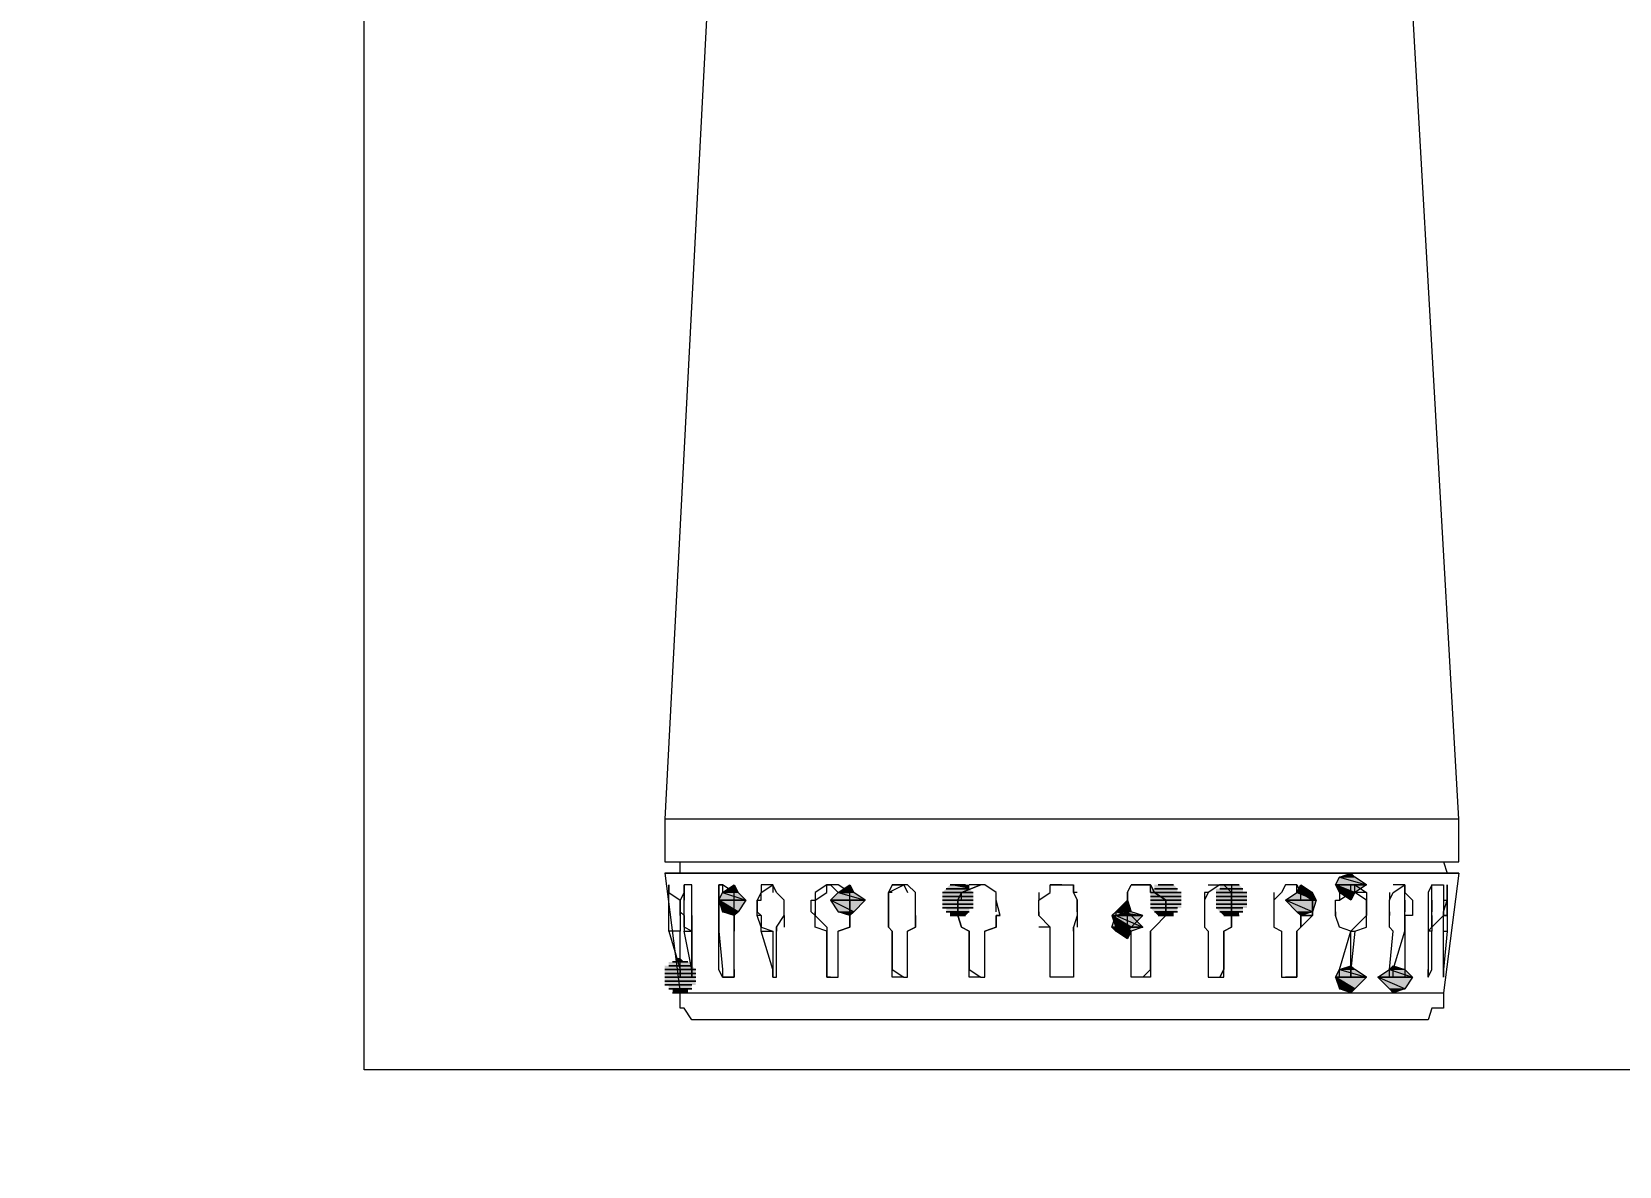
# Model space of a CAD drawing. Header units: millimetres. Extents: x -10178924 to 11692288, y -947381 to 58396.
# Drawn here: x -78584 to -78014, y -8531 to -8124 of the extents above; entities that cross this region are included whole.
import ezdxf
from ezdxf import colors
from ezdxf.entities.mleader import LeaderData, LeaderLine
from ezdxf.math import Vec2, Vec3

# ---------------------------------------------------------------- set-up
doc = ezdxf.new("R2010")
doc.units = ezdxf.units.MM
doc.layers.add('_0', color=7, linetype='Continuous', lineweight=25)
doc.layers.add('PDF _0', color=7, linetype='Continuous', lineweight=9)
doc.layers.add('_надписи канализация', color=7, linetype='Continuous')
doc.styles.add('ISOCPEUR', font='isocpeui.ttf', dxfattribs={"width": 0.9})
doc.styles.add('ТЕКСТ', font='arial.ttf', dxfattribs={"height": 200})

# ---------------------------------------------------------------- blocks, each defined once
blk = doc.blocks.new('_None')

msp = doc.modelspace()

# ---------------------------------------------------------------- linework, layer by layer
at = {"layer": 'PDF _0', "lineweight": 0}
for points in [[(-78464.57, -7713.95), (-77615.37, -7713.95), (-77615.37, -8496.76), (-78464.57, -8496.76)], [(-78356.69, -8422.08), (-78071.78, -8422.08), (-78071.78, -8406.86), (-78075.93, -8406.86), (-78077.31, -8406.86), (-78082.84, -8406.86), (-78091.14, -8406.86), (-78102.21, -8406.86), (-78114.65, -8406.86), (-78128.48, -8406.86), (-78143.7, -8406.86), (-78161.68, -8406.86), (-78176.89, -8406.86), (-78196.25, -8406.86), (-78215.62, -8406.86), (-78233.6, -8406.86), (-78251.58, -8406.86), (-78269.56, -8406.86), (-78284.77, -8406.86), (-78298.6, -8406.86), (-78313.81, -8406.86), (-78327.64, -8406.86), (-78337.33, -8406.86), (-78347.01, -8406.86), (-78351.16, -8406.86), (-78355.31, -8406.86), (-78356.69, -8406.86)], [(-78075.93, -8426.23), (-78355.31, -8426.23), (-78351.16, -8426.23), (-78349.77, -8426.23), (-78342.86, -8426.23), (-78337.33, -8426.23), (-78330.41, -8426.23), (-78317.96, -8426.23), (-78309.67, -8426.23), (-78298.6, -8426.23), (-78284.77, -8426.23), (-78270.94, -8426.23), (-78257.11, -8426.23), (-78243.28, -8426.23), (-78229.45, -8426.23), (-78215.62, -8426.23), (-78200.4, -8426.23), (-78185.19, -8426.23), (-78171.36, -8426.23), (-78157.53, -8426.23), (-78143.7, -8426.23), (-78129.87, -8426.23), (-78120.19, -8426.23), (-78110.51, -8426.23), (-78100.82, -8426.23), (-78091.14, -8426.23), (-78082.84, -8426.23), (-78081.46, -8426.23), (-78077.31, -8426.23), (-78071.78, -8426.23)], [(-78337.33, -8433.14), (-78337.33, -8430.37), (-78337.33, -8433.14), (-78337.33, -8435.91)], [(-78331.79, -8430.37), (-78330.41, -8433.14), (-78335.94, -8433.14)], [(-78322.11, -8430.37), (-78322.11, -8433.14), (-78317.96, -8430.37)], [(-78298.6, -8430.37), (-78302.75, -8433.14), (-78302.75, -8435.91), (-78298.6, -8433.14)], [(-78290.3, -8430.37), (-78288.92, -8433.14), (-78294.45, -8433.14)], [(-78153.38, -8430.37), (-78153.38, -8433.14), (-78156.15, -8430.37), (-78157.53, -8430.37)], [(-78128.48, -8430.37), (-78124.34, -8433.14), (-78129.87, -8433.14)], [(-78114.65, -8427.61), (-78104.97, -8430.37), (-78116.04, -8430.37)], [(-78116.04, -8430.37), (-78114.65, -8433.14), (-78109.12, -8433.14)], [(-78116.04, -8430.37), (-78104.97, -8430.37), (-78109.12, -8433.14)], [(-78110.51, -8426.23), (-78109.12, -8427.61), (-78114.65, -8427.61)], [(-78109.12, -8427.61), (-78114.65, -8427.61), (-78104.97, -8430.37)], [(-78104.97, -8433.14), (-78104.97, -8435.91), (-78109.12, -8433.14), (-78109.12, -8430.37)], [(-78349.77, -8435.91), (-78349.77, -8433.14), (-78351.16, -8435.91), (-78351.16, -8440.06), (-78349.77, -8441.44), (-78349.77, -8445.59), (-78349.77, -8441.44), (-78349.77, -8440.06)], [(-78351.16, -8440.06), (-78351.16, -8441.44), (-78351.16, -8440.06), (-78351.16, -8435.91)], [(-78335.94, -8433.14), (-78327.64, -8435.91), (-78337.33, -8435.91)], [(-78337.33, -8435.91), (-78335.94, -8440.06), (-78330.41, -8440.06)], [(-78337.33, -8435.91), (-78327.64, -8435.91), (-78330.41, -8440.06)], [(-78337.33, -8435.91), (-78337.33, -8440.06), (-78337.33, -8441.44), (-78337.33, -8440.06)], [(-78330.41, -8433.14), (-78335.94, -8433.14), (-78327.64, -8435.91)], [(-78322.11, -8435.91), (-78322.11, -8433.14), (-78323.5, -8435.91), (-78323.5, -8440.06), (-78322.11, -8441.44), (-78322.11, -8445.59), (-78323.5, -8441.44), (-78323.5, -8440.06), (-78323.5, -8435.91)], [(-78302.75, -8435.91), (-78302.75, -8440.06), (-78302.75, -8441.44), (-78304.13, -8440.06), (-78304.13, -8435.91)], [(-78294.45, -8433.14), (-78284.77, -8435.91), (-78297.22, -8435.91)], [(-78297.22, -8435.91), (-78294.45, -8440.06), (-78288.92, -8440.06)], [(-78297.22, -8435.91), (-78284.77, -8435.91), (-78288.92, -8440.06)], [(-78288.92, -8433.14), (-78294.45, -8433.14), (-78284.77, -8435.91)], [(-78276.47, -8440.06), (-78276.47, -8441.44), (-78276.47, -8445.59), (-78276.47, -8441.44), (-78276.47, -8440.06), (-78276.47, -8435.91)], [(-78251.58, -8440.06), (-78251.58, -8441.44), (-78250.19, -8445.59), (-78251.58, -8441.44), (-78251.58, -8440.06), (-78251.58, -8435.91)], [(-78190.72, -8435.91), (-78189.34, -8440.06), (-78194.87, -8440.06)], [(-78182.42, -8446.97), (-78181.04, -8445.59), (-78176.89, -8441.44), (-78176.89, -8435.91), (-78176.89, -8441.44), (-78181.04, -8445.59)], [(-78156.15, -8446.97), (-78153.38, -8445.59), (-78153.38, -8441.44), (-78153.38, -8435.91), (-78153.38, -8441.44), (-78153.38, -8445.59)], [(-78129.87, -8433.14), (-78122.95, -8435.91), (-78134.02, -8435.91)], [(-78134.02, -8435.91), (-78129.87, -8440.06), (-78124.34, -8440.06)], [(-78134.02, -8435.91), (-78122.95, -8435.91), (-78124.34, -8440.06)], [(-78124.34, -8433.14), (-78129.87, -8433.14), (-78122.95, -8435.91)], [(-78129.87, -8446.97), (-78128.48, -8445.59), (-78128.48, -8441.44), (-78124.34, -8441.44), (-78124.34, -8435.91), (-78124.34, -8441.44), (-78128.48, -8445.59)], [(-78124.34, -8435.91), (-78128.48, -8435.91), (-78128.48, -8433.14)], [(-78114.65, -8433.14), (-78109.12, -8433.14), (-78110.51, -8435.91)], [(-78091.14, -8446.97), (-78091.14, -8445.59), (-78091.14, -8441.44), (-78091.14, -8435.91), (-78091.14, -8433.14), (-78088.38, -8435.91), (-78088.38, -8441.44), (-78091.14, -8441.44), (-78091.14, -8445.59)], [(-78337.33, -8445.59), (-78337.33, -8446.97), (-78335.94, -8460.8), (-78335.94, -8463.57), (-78337.33, -8460.8), (-78337.33, -8446.97), (-78337.33, -8445.59), (-78337.33, -8441.44)], [(-78335.94, -8440.06), (-78330.41, -8440.06), (-78331.79, -8441.44)], [(-78298.6, -8445.59), (-78298.6, -8446.97), (-78298.6, -8460.8), (-78298.6, -8463.57), (-78298.6, -8460.8), (-78298.6, -8446.97), (-78302.75, -8445.59), (-78302.75, -8441.44)], [(-78294.45, -8440.06), (-78288.92, -8440.06), (-78290.3, -8441.44)], [(-78194.87, -8440.06), (-78185.19, -8441.44), (-78196.25, -8441.44)], [(-78196.25, -8441.44), (-78194.87, -8445.59), (-78189.34, -8445.59)], [(-78196.25, -8441.44), (-78185.19, -8441.44), (-78189.34, -8445.59)], [(-78194.87, -8441.44), (-78185.19, -8445.59), (-78196.25, -8445.59)], [(-78189.34, -8440.06), (-78194.87, -8440.06), (-78185.19, -8441.44)], [(-78190.72, -8440.06), (-78189.34, -8441.44), (-78194.87, -8441.44)], [(-78189.34, -8441.44), (-78194.87, -8441.44), (-78185.19, -8445.59)], [(-78129.87, -8440.06), (-78124.34, -8440.06), (-78128.48, -8441.44)], [(-78351.16, -8446.97), (-78355.31, -8446.97), (-78351.16, -8460.8), (-78351.16, -8463.57), (-78351.16, -8460.8)], [(-78275.09, -8446.97), (-78275.09, -8460.8), (-78270.94, -8463.57), (-78275.09, -8463.57), (-78275.09, -8460.8), (-78275.09, -8446.97), (-78276.47, -8445.59)], [(-78196.25, -8445.59), (-78194.87, -8446.97), (-78189.34, -8446.97)], [(-78196.25, -8445.59), (-78185.19, -8445.59), (-78189.34, -8446.97)], [(-78194.87, -8445.59), (-78189.34, -8445.59), (-78190.72, -8446.97)], [(-78194.87, -8446.97), (-78189.34, -8446.97), (-78190.72, -8449.74)], [(-78129.87, -8460.8), (-78129.87, -8463.57), (-78129.87, -8460.8), (-78129.87, -8446.97)], [(-78110.51, -8446.97), (-78109.12, -8446.97), (-78110.51, -8460.8)], [(-78091.14, -8463.57), (-78095.29, -8463.57), (-78095.29, -8460.8), (-78091.14, -8446.97), (-78091.14, -8460.8)], [(-78114.65, -8460.8), (-78104.97, -8463.57), (-78116.04, -8463.57)], [(-78116.04, -8463.57), (-78114.65, -8467.72), (-78109.12, -8467.72)], [(-78116.04, -8463.57), (-78104.97, -8463.57), (-78109.12, -8467.72)], [(-78110.51, -8459.42), (-78109.12, -8460.8), (-78114.65, -8460.8)], [(-78109.12, -8460.8), (-78114.65, -8460.8), (-78104.97, -8463.57)], [(-78096.67, -8460.8), (-78088.38, -8463.57), (-78100.82, -8463.57)], [(-78100.82, -8463.57), (-78096.67, -8467.72), (-78091.14, -8467.72)], [(-78100.82, -8463.57), (-78088.38, -8463.57), (-78091.14, -8467.72)], [(-78095.29, -8459.42), (-78091.14, -8460.8), (-78096.67, -8460.8)], [(-78091.14, -8460.8), (-78096.67, -8460.8), (-78088.38, -8463.57)], [(-78114.65, -8467.72), (-78109.12, -8467.72), (-78110.51, -8469.1)], [(-78096.67, -8467.72), (-78091.14, -8467.72), (-78095.29, -8469.1)]]:
    msp.add_lwpolyline(points, close=True, dxfattribs=at)
for points in [[(-78071.78, -8406.86), (-78088.38, -8115.04), (-78088.38, -8112.27), (-78091.14, -8112.27), (-78091.14, -8109.51), (-78337.33, -8109.51), (-78337.33, -8112.27), (-78341.48, -8112.27), (-78341.48, -8115.04), (-78356.69, -8406.86)], [(-78355.31, -8426.23), (-78351.16, -8426.23), (-78351.16, -8422.08)], [(-78077.31, -8422.08), (-78075.93, -8426.23)], [(-78356.69, -8426.23), (-78355.31, -8426.23), (-78356.69, -8426.23), (-78351.16, -8469.1), (-78349.77, -8469.1), (-78347.01, -8469.1), (-78341.48, -8469.1), (-78331.79, -8469.1), (-78323.5, -8469.1), (-78317.96, -8469.1), (-78308.28, -8469.1), (-78297.22, -8469.1), (-78284.77, -8469.1), (-78270.94, -8469.1), (-78257.11, -8469.1), (-78243.28, -8469.1), (-78229.45, -8469.1), (-78215.62, -8469.1), (-78200.4, -8469.1), (-78185.19, -8469.1), (-78171.36, -8469.1), (-78157.53, -8469.1), (-78143.7, -8469.1), (-78134.02, -8469.1), (-78122.95, -8469.1), (-78110.51, -8469.1), (-78102.21, -8469.1), (-78095.29, -8469.1), (-78088.38, -8469.1), (-78082.84, -8469.1), (-78077.31, -8469.1)], [(-78355.31, -8446.97), (-78355.31, -8445.59), (-78355.31, -8441.44), (-78355.31, -8440.06), (-78355.31, -8435.91), (-78355.31, -8433.14), (-78355.31, -8430.37), (-78355.31, -8433.14), (-78351.16, -8435.91), (-78351.16, -8441.44), (-78351.16, -8445.59), (-78351.16, -8446.97)], [(-78071.78, -8426.23), (-78077.31, -8469.1), (-78077.31, -8473.25), (-78077.31, -8474.63), (-78081.46, -8474.63), (-78082.84, -8478.78), (-78088.38, -8478.78), (-78091.14, -8478.78), (-78100.82, -8478.78), (-78104.97, -8478.78), (-78110.51, -8478.78), (-78116.04, -8478.78), (-78120.19, -8478.78), (-78124.34, -8478.78), (-78129.87, -8478.78), (-78138.17, -8478.78), (-78143.7, -8478.78), (-78149.23, -8478.78), (-78156.15, -8478.78), (-78161.68, -8478.78), (-78167.21, -8478.78), (-78171.36, -8478.78), (-78176.89, -8478.78), (-78185.19, -8478.78), (-78190.72, -8478.78), (-78196.25, -8478.78), (-78203.17, -8478.78), (-78208.7, -8478.78), (-78214.23, -8478.78), (-78218.38, -8478.78), (-78223.92, -8478.78), (-78229.45, -8478.78), (-78237.75, -8478.78), (-78243.28, -8478.78), (-78250.19, -8478.78), (-78255.73, -8478.78), (-78261.26, -8478.78), (-78266.79, -8478.78), (-78270.94, -8478.78), (-78276.47, -8478.78), (-78283.39, -8478.78), (-78288.92, -8478.78), (-78294.45, -8478.78), (-78298.6, -8478.78), (-78304.13, -8478.78), (-78309.67, -8478.78), (-78317.96, -8478.78), (-78323.5, -8478.78), (-78330.41, -8478.78), (-78335.94, -8478.78), (-78341.48, -8478.78), (-78347.01, -8478.78), (-78349.77, -8474.63), (-78351.16, -8474.63), (-78351.16, -8473.25), (-78351.16, -8469.1)], [(-78349.77, -8433.14), (-78349.77, -8430.37), (-78349.77, -8433.14)], [(-78347.01, -8441.44), (-78347.01, -8445.59), (-78347.01, -8446.97), (-78347.01, -8445.59), (-78347.01, -8441.44), (-78347.01, -8435.91), (-78347.01, -8433.14), (-78347.01, -8430.37), (-78349.77, -8430.37)], [(-78347.01, -8433.14), (-78347.01, -8430.37)], [(-78331.79, -8460.8), (-78331.79, -8463.57), (-78331.79, -8460.8), (-78331.79, -8446.97), (-78331.79, -8445.59), (-78331.79, -8441.44), (-78331.79, -8435.91), (-78331.79, -8433.14), (-78335.94, -8430.37), (-78337.33, -8430.37), (-78335.94, -8430.37), (-78335.94, -8433.14)], [(-78317.96, -8460.8), (-78317.96, -8463.57), (-78317.96, -8460.8), (-78317.96, -8463.57), (-78316.58, -8463.57), (-78316.58, -8460.8), (-78316.58, -8446.97), (-78316.58, -8445.59), (-78313.81, -8441.44), (-78313.81, -8435.91), (-78316.58, -8433.14), (-78317.96, -8430.37), (-78317.96, -8433.14)], [(-78290.3, -8435.91), (-78290.3, -8433.14), (-78294.45, -8430.37), (-78298.6, -8430.37), (-78297.22, -8430.37), (-78294.45, -8433.14), (-78290.3, -8433.14)], [(-78275.09, -8430.37), (-78270.94, -8430.37), (-78275.09, -8430.37), (-78276.47, -8433.14), (-78270.94, -8430.37), (-78269.56, -8433.14)], [(-78270.94, -8463.57), (-78269.56, -8463.57), (-78269.56, -8460.8), (-78269.56, -8446.97), (-78266.79, -8445.59), (-78266.79, -8441.44), (-78266.79, -8435.91), (-78266.79, -8433.14), (-78269.56, -8430.37), (-78270.94, -8430.37)], [(-78248.81, -8430.37), (-78254.34, -8430.37), (-78248.81, -8430.37)], [(-78250.19, -8430.37), (-78252.96, -8430.37), (-78250.19, -8430.37)], [(-78250.19, -8430.37), (-78252.96, -8430.37), (-78250.19, -8430.37)], [(-78250.19, -8433.14), (-78243.28, -8430.37), (-78250.19, -8433.14)], [(-78243.28, -8463.57), (-78241.9, -8463.57), (-78241.9, -8460.8), (-78241.9, -8446.97), (-78237.75, -8445.59), (-78237.75, -8441.44), (-78236.36, -8441.44), (-78237.75, -8435.91), (-78237.75, -8433.14), (-78241.9, -8430.37), (-78243.28, -8430.37), (-78247.43, -8430.37)], [(-78237.75, -8433.14), (-78241.9, -8430.37)], [(-78210.09, -8446.97), (-78210.09, -8460.8), (-78210.09, -8463.57), (-78214.23, -8463.57), (-78215.62, -8463.57), (-78218.38, -8463.57), (-78218.38, -8460.8), (-78218.38, -8446.97), (-78218.38, -8445.59), (-78222.53, -8441.44), (-78222.53, -8440.06), (-78222.53, -8435.91), (-78218.38, -8433.14), (-78218.38, -8430.37), (-78214.23, -8430.37), (-78210.09, -8430.37), (-78210.09, -8433.14), (-78208.7, -8435.91), (-78208.7, -8441.44), (-78210.09, -8445.59), (-78210.09, -8446.97), (-78210.09, -8445.59)], [(-78214.23, -8430.37), (-78215.62, -8430.37), (-78218.38, -8430.37)], [(-78208.7, -8433.14), (-78210.09, -8433.14), (-78210.09, -8430.37)], [(-78189.34, -8463.57), (-78189.34, -8460.8), (-78189.34, -8446.97), (-78190.72, -8445.59), (-78190.72, -8441.44), (-78194.87, -8440.06), (-78190.72, -8435.91), (-78190.72, -8433.14), (-78189.34, -8430.37), (-78185.19, -8430.37), (-78182.42, -8430.37), (-78185.19, -8430.37), (-78189.34, -8430.37), (-78185.19, -8430.37)], [(-78182.42, -8430.37), (-78181.04, -8433.14), (-78182.42, -8430.37)], [(-78182.42, -8433.14), (-78182.42, -8430.37)], [(-78174.13, -8430.37), (-78179.66, -8430.37), (-78174.13, -8430.37)], [(-78175.51, -8430.37), (-78178.27, -8430.37), (-78175.51, -8430.37)], [(-78161.68, -8430.37), (-78157.53, -8430.37), (-78161.68, -8433.14), (-78163.06, -8435.91), (-78163.06, -8440.06), (-78163.06, -8441.44), (-78163.06, -8445.59), (-78161.68, -8446.97), (-78161.68, -8460.8), (-78161.68, -8463.57), (-78157.53, -8463.57), (-78156.15, -8463.57), (-78156.15, -8460.8), (-78157.53, -8463.57), (-78156.15, -8460.8), (-78156.15, -8446.97), (-78156.15, -8460.8)], [(-78150.61, -8430.37), (-78156.15, -8430.37), (-78150.61, -8430.37)], [(-78153.38, -8433.14), (-78156.15, -8430.37)], [(-78152, -8430.37), (-78154.76, -8430.37), (-78152, -8430.37)], [(-78129.87, -8433.14), (-78129.87, -8430.37), (-78128.48, -8433.14), (-78129.87, -8430.37), (-78134.02, -8430.37), (-78135.4, -8433.14), (-78138.17, -8435.91), (-78138.17, -8440.06), (-78138.17, -8441.44), (-78138.17, -8445.59), (-78135.4, -8446.97), (-78135.4, -8460.8), (-78135.4, -8463.57), (-78134.02, -8463.57), (-78129.87, -8463.57), (-78134.02, -8463.57)], [(-78110.51, -8463.57), (-78110.51, -8460.8), (-78110.51, -8463.57), (-78114.65, -8463.57), (-78114.65, -8460.8), (-78110.51, -8446.97), (-78114.65, -8445.59), (-78116.04, -8441.44), (-78116.04, -8440.06), (-78116.04, -8435.91), (-78114.65, -8435.91), (-78110.51, -8433.14), (-78110.51, -8430.37), (-78109.12, -8430.37), (-78110.51, -8430.37)], [(-78104.97, -8433.14), (-78109.12, -8433.14), (-78109.12, -8430.37)], [(-78095.29, -8463.57), (-78096.67, -8463.57), (-78096.67, -8460.8), (-78095.29, -8446.97), (-78096.67, -8445.59), (-78096.67, -8441.44), (-78096.67, -8440.06), (-78096.67, -8435.91), (-78095.29, -8433.14), (-78091.14, -8430.37), (-78095.29, -8430.37)], [(-78091.14, -8430.37), (-78091.14, -8433.14), (-78091.14, -8430.37)], [(-78091.14, -8433.14), (-78091.14, -8430.37)], [(-78081.46, -8441.44), (-78081.46, -8445.59), (-78082.84, -8446.97), (-78081.46, -8445.59), (-78081.46, -8441.44), (-78081.46, -8435.91), (-78081.46, -8433.14), (-78081.46, -8430.37), (-78077.31, -8430.37), (-78077.31, -8433.14), (-78077.31, -8435.91), (-78077.31, -8441.44), (-78081.46, -8445.59), (-78081.46, -8446.97)], [(-78081.46, -8433.14), (-78081.46, -8430.37), (-78082.84, -8433.14), (-78082.84, -8435.91), (-78082.84, -8440.06), (-78082.84, -8441.44)], [(-78077.31, -8440.06), (-78077.31, -8441.44), (-78077.31, -8440.06), (-78075.93, -8435.91), (-78075.93, -8433.14), (-78075.93, -8430.37), (-78075.93, -8433.14), (-78075.93, -8435.91)], [(-78349.77, -8433.14), (-78349.77, -8435.91)], [(-78347.01, -8440.06), (-78347.01, -8435.91)], [(-78337.33, -8433.14), (-78337.33, -8435.91)], [(-78331.79, -8440.06), (-78331.79, -8435.91)], [(-78322.11, -8433.14), (-78323.5, -8435.91)], [(-78313.81, -8440.06), (-78313.81, -8435.91)], [(-78302.75, -8433.14), (-78302.75, -8435.91)], [(-78297.22, -8463.57), (-78298.6, -8463.57), (-78297.22, -8463.57), (-78294.45, -8463.57), (-78294.45, -8460.8), (-78294.45, -8446.97), (-78290.3, -8445.59), (-78290.3, -8441.44), (-78290.3, -8435.91), (-78290.3, -8440.06)], [(-78276.47, -8435.91), (-78276.47, -8433.14), (-78276.47, -8435.91)], [(-78275.09, -8433.14), (-78276.47, -8433.14), (-78276.47, -8435.91)], [(-78266.79, -8440.06), (-78266.79, -8435.91)], [(-78246.04, -8433.14), (-78257.11, -8433.14), (-78246.04, -8433.14)], [(-78246.04, -8433.14), (-78257.11, -8433.14), (-78246.04, -8433.14)], [(-78246.04, -8434.52), (-78257.11, -8434.52), (-78246.04, -8434.52)], [(-78246.04, -8434.52), (-78257.11, -8434.52), (-78246.04, -8434.52)], [(-78246.04, -8435.91), (-78257.11, -8435.91), (-78246.04, -8435.91)], [(-78247.43, -8431.76), (-78255.73, -8431.76), (-78247.43, -8431.76)], [(-78247.43, -8431.76), (-78255.73, -8431.76), (-78247.43, -8431.76)], [(-78250.19, -8435.91), (-78250.19, -8433.14), (-78251.58, -8435.91), (-78250.19, -8433.14), (-78247.43, -8433.14)], [(-78237.75, -8440.06), (-78237.75, -8435.91)], [(-78222.53, -8433.14), (-78222.53, -8435.91)], [(-78208.7, -8440.06), (-78208.7, -8435.91)], [(-78190.72, -8433.14), (-78190.72, -8435.91)], [(-78171.36, -8433.14), (-78182.42, -8433.14), (-78171.36, -8433.14)], [(-78171.36, -8434.52), (-78182.42, -8434.52), (-78171.36, -8434.52)], [(-78171.36, -8434.52), (-78182.42, -8434.52), (-78171.36, -8434.52)], [(-78171.36, -8435.91), (-78182.42, -8435.91), (-78171.36, -8435.91)], [(-78172.74, -8431.76), (-78181.04, -8431.76), (-78172.74, -8431.76)], [(-78172.74, -8431.76), (-78181.04, -8431.76), (-78172.74, -8431.76)], [(-78181.04, -8433.14), (-78176.89, -8435.91), (-78181.04, -8433.14)], [(-78176.89, -8440.06), (-78176.89, -8435.91)], [(-78161.68, -8433.14), (-78163.06, -8433.14), (-78163.06, -8435.91)], [(-78147.85, -8433.14), (-78158.91, -8433.14), (-78147.85, -8433.14)], [(-78147.85, -8434.52), (-78158.91, -8434.52), (-78147.85, -8434.52)], [(-78147.85, -8434.52), (-78158.91, -8434.52), (-78147.85, -8434.52)], [(-78147.85, -8435.91), (-78158.91, -8435.91), (-78147.85, -8435.91)], [(-78149.23, -8431.76), (-78157.53, -8431.76), (-78149.23, -8431.76)], [(-78149.23, -8431.76), (-78157.53, -8431.76), (-78149.23, -8431.76)], [(-78153.38, -8433.14), (-78153.38, -8435.91), (-78153.38, -8433.14)], [(-78153.38, -8440.06), (-78153.38, -8435.91)], [(-78138.17, -8433.14), (-78138.17, -8435.91)], [(-78124.34, -8440.06), (-78124.34, -8435.91)], [(-78110.51, -8433.14), (-78114.65, -8433.14), (-78114.65, -8435.91)], [(-78109.12, -8446.97), (-78104.97, -8445.59), (-78104.97, -8441.44), (-78104.97, -8435.91), (-78104.97, -8441.44), (-78109.12, -8445.59), (-78110.51, -8446.97), (-78109.12, -8445.59), (-78104.97, -8441.44)], [(-78104.97, -8435.91), (-78104.97, -8440.06)], [(-78096.67, -8433.14), (-78096.67, -8435.91)], [(-78091.14, -8435.91), (-78091.14, -8440.06)], [(-78082.84, -8433.14), (-78082.84, -8435.91)], [(-78081.46, -8435.91), (-78081.46, -8440.06)], [(-78077.31, -8435.91), (-78075.93, -8435.91), (-78075.93, -8440.06)], [(-78077.31, -8446.97), (-78075.93, -8446.97), (-78077.31, -8460.8), (-78077.31, -8463.57), (-78077.31, -8460.8), (-78077.31, -8446.97), (-78077.31, -8445.59), (-78077.31, -8441.44), (-78075.93, -8441.44), (-78075.93, -8435.91), (-78075.93, -8441.44), (-78075.93, -8445.59), (-78075.93, -8446.97)], [(-78349.77, -8441.44), (-78349.77, -8440.06)], [(-78337.33, -8441.44), (-78337.33, -8440.06)], [(-78331.79, -8441.44), (-78331.79, -8445.59), (-78331.79, -8446.97)], [(-78322.11, -8441.44), (-78323.5, -8441.44), (-78323.5, -8440.06)], [(-78313.81, -8441.44), (-78313.81, -8445.59)], [(-78302.75, -8441.44), (-78302.75, -8440.06)], [(-78290.3, -8441.44), (-78290.3, -8445.59), (-78294.45, -8446.97)], [(-78276.47, -8441.44), (-78276.47, -8440.06)], [(-78266.79, -8441.44), (-78266.79, -8445.59), (-78269.56, -8446.97)], [(-78246.04, -8437.29), (-78257.11, -8437.29), (-78246.04, -8437.29)], [(-78246.04, -8437.29), (-78257.11, -8437.29), (-78246.04, -8437.29)], [(-78246.04, -8438.67), (-78257.11, -8438.67), (-78246.04, -8438.67)], [(-78247.43, -8440.06), (-78255.73, -8440.06), (-78247.43, -8440.06)], [(-78247.43, -8440.06), (-78255.73, -8440.06), (-78247.43, -8440.06)], [(-78248.81, -8441.44), (-78254.34, -8441.44), (-78248.81, -8441.44)], [(-78250.19, -8441.44), (-78252.96, -8441.44), (-78250.19, -8441.44)], [(-78250.19, -8441.44), (-78252.96, -8441.44), (-78250.19, -8441.44)], [(-78251.58, -8441.44), (-78251.58, -8440.06)], [(-78236.36, -8441.44), (-78237.75, -8441.44), (-78237.75, -8445.59), (-78241.9, -8446.97)], [(-78222.53, -8440.06), (-78222.53, -8441.44)], [(-78208.7, -8441.44), (-78208.7, -8445.59)], [(-78194.87, -8440.06), (-78194.87, -8441.44)], [(-78171.36, -8437.29), (-78182.42, -8437.29), (-78171.36, -8437.29)], [(-78171.36, -8437.29), (-78182.42, -8437.29), (-78171.36, -8437.29)], [(-78172.74, -8438.67), (-78182.42, -8438.67), (-78172.74, -8438.67)], [(-78176.89, -8441.44), (-78181.04, -8445.59), (-78182.42, -8446.97)], [(-78172.74, -8440.06), (-78181.04, -8440.06), (-78172.74, -8440.06)], [(-78174.13, -8441.44), (-78179.66, -8441.44), (-78174.13, -8441.44)], [(-78175.51, -8441.44), (-78179.66, -8441.44), (-78175.51, -8441.44)], [(-78163.06, -8440.06), (-78163.06, -8441.44)], [(-78147.85, -8437.29), (-78158.91, -8437.29), (-78147.85, -8437.29)], [(-78147.85, -8437.29), (-78158.91, -8437.29), (-78147.85, -8437.29)], [(-78149.23, -8438.67), (-78158.91, -8438.67), (-78149.23, -8438.67)], [(-78149.23, -8440.06), (-78157.53, -8440.06), (-78149.23, -8440.06)], [(-78150.61, -8441.44), (-78156.15, -8441.44), (-78150.61, -8441.44)], [(-78152, -8441.44), (-78156.15, -8441.44), (-78152, -8441.44)], [(-78153.38, -8441.44), (-78153.38, -8445.59), (-78156.15, -8446.97)], [(-78138.17, -8440.06), (-78138.17, -8441.44)], [(-78124.34, -8441.44), (-78128.48, -8441.44), (-78128.48, -8445.59), (-78129.87, -8446.97)], [(-78116.04, -8440.06), (-78116.04, -8441.44)], [(-78096.67, -8440.06), (-78096.67, -8441.44)], [(-78091.14, -8441.44), (-78091.14, -8445.59), (-78091.14, -8446.97)], [(-78082.84, -8440.06), (-78082.84, -8441.44), (-78082.84, -8445.59), (-78082.84, -8446.97), (-78082.84, -8460.8), (-78082.84, -8463.57), (-78082.84, -8460.8), (-78082.84, -8463.57), (-78081.46, -8460.8), (-78081.46, -8446.97), (-78082.84, -8446.97), (-78082.84, -8460.8)], [(-78075.93, -8441.44), (-78077.31, -8441.44)], [(-78347.01, -8460.8), (-78347.01, -8463.57), (-78347.01, -8460.8), (-78347.01, -8446.97), (-78347.01, -8460.8), (-78347.01, -8463.57), (-78347.01, -8460.8), (-78349.77, -8446.97), (-78347.01, -8446.97), (-78349.77, -8445.59), (-78349.77, -8446.97)], [(-78322.11, -8446.97), (-78322.11, -8445.59), (-78317.96, -8446.97), (-78317.96, -8460.8), (-78322.11, -8446.97), (-78317.96, -8446.97)], [(-78316.58, -8445.59), (-78316.58, -8446.97)], [(-78247.43, -8446.97), (-78247.43, -8460.8), (-78243.28, -8463.57), (-78247.43, -8463.57), (-78247.43, -8460.8), (-78247.43, -8446.97), (-78250.19, -8445.59), (-78247.43, -8446.97), (-78247.43, -8460.8)], [(-78218.38, -8445.59), (-78222.53, -8445.59)], [(-78185.19, -8463.57), (-78182.42, -8460.8), (-78182.42, -8446.97), (-78182.42, -8460.8), (-78182.42, -8463.57), (-78185.19, -8463.57), (-78189.34, -8463.57), (-78189.34, -8460.8)], [(-78348.39, -8458.04), (-78353.92, -8458.04), (-78348.39, -8458.04)], [(-78345.62, -8460.8), (-78356.69, -8460.8), (-78345.62, -8460.8)], [(-78345.62, -8460.8), (-78356.69, -8460.8), (-78345.62, -8460.8)], [(-78345.62, -8462.18), (-78356.69, -8462.18), (-78345.62, -8462.18)], [(-78345.62, -8463.57), (-78356.69, -8463.57), (-78345.62, -8463.57)], [(-78345.62, -8463.57), (-78356.69, -8463.57), (-78345.62, -8463.57)], [(-78347.01, -8459.42), (-78355.31, -8459.42), (-78347.01, -8459.42)], [(-78347.01, -8459.42), (-78355.31, -8459.42), (-78347.01, -8459.42)], [(-78335.94, -8463.57), (-78331.79, -8463.57), (-78335.94, -8463.57)], [(-78345.62, -8464.95), (-78356.69, -8464.95), (-78345.62, -8464.95)], [(-78347.01, -8466.33), (-78356.69, -8466.33), (-78347.01, -8466.33)], [(-78347.01, -8467.72), (-78355.31, -8467.72), (-78347.01, -8467.72)], [(-78348.39, -8467.72), (-78355.31, -8467.72), (-78348.39, -8467.72)], [(-78349.77, -8469.1), (-78353.92, -8469.1), (-78349.77, -8469.1)]]:
    msp.add_lwpolyline(points, dxfattribs=at)
at = {"layer": 'PDF _0', "transparency": 33554559}
for points in [[(-78331.79, -8430.37), (-78330.41, -8433.14), (-78335.94, -8433.14)], [(-78290.3, -8430.37), (-78288.92, -8433.14), (-78294.45, -8433.14)], [(-78254.34, -8430.37), (-78247.43, -8431.76), (-78255.73, -8431.76)], [(-78252.96, -8430.37), (-78248.81, -8430.37), (-78254.34, -8430.37)], [(-78254.34, -8430.37), (-78248.81, -8430.37), (-78248.81, -8430.37)], [(-78247.43, -8430.37), (-78247.43, -8430.37), (-78254.34, -8430.37)], [(-78247.43, -8430.37), (-78254.34, -8430.37), (-78248.81, -8430.37)], [(-78247.43, -8430.37), (-78254.34, -8430.37), (-78247.43, -8431.76)], [(-78251.58, -8430.37), (-78250.19, -8430.37), (-78252.96, -8430.37)], [(-78252.96, -8430.37), (-78250.19, -8430.37), (-78250.19, -8430.37)], [(-78250.19, -8430.37), (-78250.19, -8430.37), (-78252.96, -8430.37)], [(-78250.19, -8430.37), (-78252.96, -8430.37), (-78248.81, -8430.37)], [(-78181.04, -8430.37), (-78174.13, -8430.37), (-78179.66, -8430.37)], [(-78174.13, -8430.37), (-78181.04, -8430.37), (-78172.74, -8431.76)], [(-78181.04, -8430.37), (-78172.74, -8431.76), (-78181.04, -8431.76)], [(-78178.27, -8430.37), (-78175.51, -8430.37), (-78179.66, -8430.37)], [(-78179.66, -8430.37), (-78174.13, -8430.37), (-78174.13, -8430.37)], [(-78174.13, -8430.37), (-78174.13, -8430.37), (-78179.66, -8430.37)], [(-78174.13, -8430.37), (-78179.66, -8430.37), (-78175.51, -8430.37)], [(-78179.66, -8430.37), (-78174.13, -8430.37), (-78174.13, -8430.37)], [(-78176.89, -8430.37), (-78178.27, -8430.37), (-78178.27, -8430.37)], [(-78175.51, -8430.37), (-78175.51, -8430.37), (-78178.27, -8430.37)], [(-78175.51, -8430.37), (-78178.27, -8430.37), (-78176.89, -8430.37)], [(-78157.53, -8430.37), (-78150.61, -8430.37), (-78156.15, -8430.37)], [(-78150.61, -8430.37), (-78157.53, -8430.37), (-78149.23, -8431.76)], [(-78157.53, -8430.37), (-78149.23, -8431.76), (-78157.53, -8431.76)], [(-78154.76, -8430.37), (-78152, -8430.37), (-78156.15, -8430.37)], [(-78156.15, -8430.37), (-78150.61, -8430.37), (-78150.61, -8430.37)], [(-78150.61, -8430.37), (-78150.61, -8430.37), (-78156.15, -8430.37)], [(-78150.61, -8430.37), (-78156.15, -8430.37), (-78152, -8430.37)], [(-78156.15, -8430.37), (-78150.61, -8430.37), (-78150.61, -8430.37)], [(-78153.38, -8430.37), (-78154.76, -8430.37), (-78154.76, -8430.37)], [(-78152, -8430.37), (-78152, -8430.37), (-78154.76, -8430.37)], [(-78152, -8430.37), (-78154.76, -8430.37), (-78153.38, -8430.37)], [(-78128.48, -8430.37), (-78124.34, -8433.14), (-78129.87, -8433.14)], [(-78114.65, -8427.61), (-78104.97, -8430.37), (-78116.04, -8430.37)], [(-78116.04, -8430.37), (-78109.12, -8433.14), (-78114.65, -8433.14)], [(-78116.04, -8430.37), (-78104.97, -8430.37), (-78109.12, -8433.14)], [(-78110.51, -8426.23), (-78109.12, -8427.61), (-78114.65, -8427.61)], [(-78109.12, -8427.61), (-78114.65, -8427.61), (-78104.97, -8430.37)], [(-78335.94, -8433.14), (-78327.64, -8435.91), (-78337.33, -8435.91)], [(-78337.33, -8435.91), (-78330.41, -8440.06), (-78335.94, -8440.06)], [(-78337.33, -8435.91), (-78327.64, -8435.91), (-78330.41, -8440.06)], [(-78330.41, -8433.14), (-78335.94, -8433.14), (-78327.64, -8435.91)], [(-78294.45, -8433.14), (-78284.77, -8435.91), (-78297.22, -8435.91)], [(-78297.22, -8435.91), (-78288.92, -8440.06), (-78294.45, -8440.06)], [(-78297.22, -8435.91), (-78284.77, -8435.91), (-78288.92, -8440.06)], [(-78288.92, -8433.14), (-78294.45, -8433.14), (-78284.77, -8435.91)], [(-78255.73, -8431.76), (-78246.04, -8433.14), (-78257.11, -8433.14)], [(-78257.11, -8433.14), (-78246.04, -8433.14), (-78246.04, -8433.14)], [(-78246.04, -8433.14), (-78246.04, -8433.14), (-78257.11, -8433.14)], [(-78246.04, -8433.14), (-78257.11, -8433.14), (-78246.04, -8434.52)], [(-78257.11, -8433.14), (-78246.04, -8434.52), (-78257.11, -8434.52)], [(-78257.11, -8434.52), (-78246.04, -8434.52), (-78246.04, -8434.52)], [(-78246.04, -8434.52), (-78246.04, -8434.52), (-78257.11, -8434.52)], [(-78246.04, -8434.52), (-78257.11, -8434.52), (-78246.04, -8435.91)], [(-78257.11, -8434.52), (-78246.04, -8435.91), (-78257.11, -8435.91)], [(-78257.11, -8435.91), (-78246.04, -8435.91), (-78246.04, -8435.91)], [(-78246.04, -8435.91), (-78257.11, -8435.91), (-78246.04, -8437.29)], [(-78257.11, -8435.91), (-78246.04, -8437.29), (-78257.11, -8437.29)], [(-78255.73, -8431.76), (-78247.43, -8431.76), (-78247.43, -8431.76)], [(-78247.43, -8431.76), (-78247.43, -8431.76), (-78255.73, -8431.76)], [(-78247.43, -8431.76), (-78255.73, -8431.76), (-78246.04, -8433.14)], [(-78190.72, -8435.91), (-78189.34, -8440.06), (-78194.87, -8440.06)], [(-78181.04, -8431.76), (-78172.74, -8431.76), (-78182.42, -8431.76)], [(-78172.74, -8431.76), (-78182.42, -8431.76), (-78172.74, -8433.14)], [(-78182.42, -8431.76), (-78172.74, -8433.14), (-78182.42, -8433.14)], [(-78182.42, -8433.14), (-78171.36, -8433.14), (-78171.36, -8433.14)], [(-78171.36, -8433.14), (-78171.36, -8433.14), (-78182.42, -8433.14)], [(-78171.36, -8433.14), (-78182.42, -8433.14), (-78172.74, -8433.14)], [(-78171.36, -8433.14), (-78182.42, -8433.14), (-78171.36, -8434.52)], [(-78182.42, -8433.14), (-78171.36, -8434.52), (-78182.42, -8434.52)], [(-78182.42, -8434.52), (-78171.36, -8434.52), (-78171.36, -8434.52)], [(-78171.36, -8434.52), (-78171.36, -8434.52), (-78182.42, -8434.52)], [(-78171.36, -8434.52), (-78182.42, -8434.52), (-78171.36, -8435.91)], [(-78182.42, -8434.52), (-78171.36, -8435.91), (-78182.42, -8435.91)], [(-78182.42, -8435.91), (-78171.36, -8435.91), (-78171.36, -8435.91)], [(-78171.36, -8435.91), (-78182.42, -8435.91), (-78171.36, -8437.29)], [(-78182.42, -8435.91), (-78171.36, -8437.29), (-78182.42, -8437.29)], [(-78181.04, -8431.76), (-78172.74, -8431.76), (-78172.74, -8431.76)], [(-78157.53, -8431.76), (-78149.23, -8431.76), (-78158.91, -8431.76)], [(-78149.23, -8431.76), (-78158.91, -8431.76), (-78149.23, -8433.14)], [(-78158.91, -8431.76), (-78149.23, -8433.14), (-78158.91, -8433.14)], [(-78158.91, -8433.14), (-78147.85, -8433.14), (-78147.85, -8433.14)], [(-78147.85, -8433.14), (-78147.85, -8433.14), (-78158.91, -8433.14)], [(-78147.85, -8433.14), (-78158.91, -8433.14), (-78149.23, -8433.14)], [(-78147.85, -8433.14), (-78158.91, -8433.14), (-78147.85, -8434.52)], [(-78158.91, -8433.14), (-78147.85, -8434.52), (-78158.91, -8434.52)], [(-78158.91, -8434.52), (-78147.85, -8434.52), (-78147.85, -8434.52)], [(-78147.85, -8434.52), (-78147.85, -8434.52), (-78158.91, -8434.52)], [(-78147.85, -8434.52), (-78158.91, -8434.52), (-78147.85, -8435.91)], [(-78158.91, -8434.52), (-78147.85, -8435.91), (-78158.91, -8435.91)], [(-78158.91, -8435.91), (-78147.85, -8435.91), (-78147.85, -8435.91)], [(-78147.85, -8435.91), (-78158.91, -8435.91), (-78147.85, -8437.29)], [(-78158.91, -8435.91), (-78147.85, -8437.29), (-78158.91, -8437.29)], [(-78157.53, -8431.76), (-78149.23, -8431.76), (-78149.23, -8431.76)], [(-78129.87, -8433.14), (-78122.95, -8435.91), (-78134.02, -8435.91)], [(-78134.02, -8435.91), (-78124.34, -8440.06), (-78129.87, -8440.06)], [(-78134.02, -8435.91), (-78122.95, -8435.91), (-78124.34, -8440.06)], [(-78124.34, -8433.14), (-78129.87, -8433.14), (-78122.95, -8435.91)], [(-78109.12, -8433.14), (-78114.65, -8433.14), (-78110.51, -8435.91)], [(-78330.41, -8440.06), (-78335.94, -8440.06), (-78331.79, -8441.44)], [(-78288.92, -8440.06), (-78294.45, -8440.06), (-78290.3, -8441.44)], [(-78257.11, -8437.29), (-78246.04, -8437.29), (-78246.04, -8437.29)], [(-78246.04, -8437.29), (-78246.04, -8437.29), (-78257.11, -8437.29)], [(-78246.04, -8437.29), (-78257.11, -8437.29), (-78246.04, -8438.67)], [(-78257.11, -8437.29), (-78246.04, -8438.67), (-78257.11, -8438.67)], [(-78257.11, -8438.67), (-78246.04, -8438.67), (-78246.04, -8438.67)], [(-78246.04, -8438.67), (-78257.11, -8438.67), (-78247.43, -8438.67)], [(-78257.11, -8438.67), (-78247.43, -8438.67), (-78255.73, -8438.67)], [(-78247.43, -8438.67), (-78255.73, -8438.67), (-78247.43, -8440.06)], [(-78255.73, -8438.67), (-78247.43, -8440.06), (-78255.73, -8440.06)], [(-78255.73, -8440.06), (-78247.43, -8440.06), (-78247.43, -8440.06)], [(-78255.73, -8440.06), (-78247.43, -8440.06), (-78254.34, -8440.06)], [(-78247.43, -8440.06), (-78254.34, -8440.06), (-78248.81, -8441.44)], [(-78254.34, -8440.06), (-78248.81, -8441.44), (-78254.34, -8441.44)], [(-78254.34, -8441.44), (-78248.81, -8441.44), (-78248.81, -8441.44)], [(-78248.81, -8441.44), (-78254.34, -8441.44), (-78250.19, -8441.44)], [(-78254.34, -8441.44), (-78250.19, -8441.44), (-78252.96, -8441.44)], [(-78252.96, -8441.44), (-78250.19, -8441.44), (-78250.19, -8441.44)], [(-78250.19, -8441.44), (-78250.19, -8441.44), (-78252.96, -8441.44)], [(-78252.96, -8441.44), (-78250.19, -8441.44), (-78251.58, -8441.44)], [(-78194.87, -8440.06), (-78185.19, -8441.44), (-78196.25, -8441.44)], [(-78196.25, -8441.44), (-78189.34, -8445.59), (-78194.87, -8445.59)], [(-78196.25, -8441.44), (-78185.19, -8441.44), (-78189.34, -8445.59)], [(-78194.87, -8441.44), (-78185.19, -8445.59), (-78196.25, -8445.59)], [(-78189.34, -8440.06), (-78194.87, -8440.06), (-78185.19, -8441.44)], [(-78190.72, -8440.06), (-78189.34, -8441.44), (-78194.87, -8441.44)], [(-78189.34, -8441.44), (-78194.87, -8441.44), (-78185.19, -8445.59)], [(-78182.42, -8437.29), (-78171.36, -8437.29), (-78171.36, -8437.29)], [(-78171.36, -8437.29), (-78171.36, -8437.29), (-78182.42, -8437.29)], [(-78171.36, -8437.29), (-78182.42, -8437.29), (-78171.36, -8438.67)], [(-78182.42, -8437.29), (-78171.36, -8438.67), (-78182.42, -8438.67)], [(-78182.42, -8438.67), (-78172.74, -8438.67), (-78172.74, -8438.67)], [(-78172.74, -8438.67), (-78172.74, -8438.67), (-78182.42, -8438.67)], [(-78172.74, -8438.67), (-78182.42, -8438.67), (-78171.36, -8438.67)], [(-78172.74, -8438.67), (-78182.42, -8438.67), (-78172.74, -8440.06)], [(-78182.42, -8438.67), (-78172.74, -8440.06), (-78181.04, -8440.06)], [(-78181.04, -8440.06), (-78172.74, -8440.06), (-78172.74, -8440.06)], [(-78174.13, -8440.06), (-78174.13, -8440.06), (-78181.04, -8440.06)], [(-78174.13, -8440.06), (-78181.04, -8440.06), (-78172.74, -8440.06)], [(-78174.13, -8440.06), (-78181.04, -8440.06), (-78174.13, -8441.44)], [(-78181.04, -8440.06), (-78174.13, -8441.44), (-78179.66, -8441.44)], [(-78179.66, -8441.44), (-78174.13, -8441.44), (-78174.13, -8441.44)], [(-78175.51, -8441.44), (-78175.51, -8441.44), (-78179.66, -8441.44)], [(-78175.51, -8441.44), (-78179.66, -8441.44), (-78174.13, -8441.44)], [(-78179.66, -8441.44), (-78175.51, -8441.44), (-78178.27, -8441.44)], [(-78178.27, -8441.44), (-78176.89, -8441.44), (-78176.89, -8441.44)], [(-78176.89, -8441.44), (-78176.89, -8441.44), (-78178.27, -8441.44)], [(-78176.89, -8441.44), (-78178.27, -8441.44), (-78175.51, -8441.44)], [(-78158.91, -8437.29), (-78147.85, -8437.29), (-78147.85, -8437.29)], [(-78147.85, -8437.29), (-78147.85, -8437.29), (-78158.91, -8437.29)], [(-78147.85, -8437.29), (-78158.91, -8437.29), (-78147.85, -8438.67)], [(-78158.91, -8437.29), (-78147.85, -8438.67), (-78158.91, -8438.67)], [(-78158.91, -8438.67), (-78149.23, -8438.67), (-78149.23, -8438.67)], [(-78149.23, -8438.67), (-78149.23, -8438.67), (-78158.91, -8438.67)], [(-78149.23, -8438.67), (-78158.91, -8438.67), (-78147.85, -8438.67)], [(-78149.23, -8438.67), (-78158.91, -8438.67), (-78149.23, -8440.06)], [(-78158.91, -8438.67), (-78149.23, -8440.06), (-78157.53, -8440.06)], [(-78157.53, -8440.06), (-78149.23, -8440.06), (-78149.23, -8440.06)], [(-78150.61, -8440.06), (-78150.61, -8440.06), (-78157.53, -8440.06)], [(-78150.61, -8440.06), (-78157.53, -8440.06), (-78149.23, -8440.06)], [(-78150.61, -8440.06), (-78157.53, -8440.06), (-78150.61, -8441.44)], [(-78157.53, -8440.06), (-78150.61, -8441.44), (-78156.15, -8441.44)], [(-78156.15, -8441.44), (-78150.61, -8441.44), (-78150.61, -8441.44)], [(-78152, -8441.44), (-78152, -8441.44), (-78156.15, -8441.44)], [(-78152, -8441.44), (-78156.15, -8441.44), (-78150.61, -8441.44)], [(-78156.15, -8441.44), (-78152, -8441.44), (-78154.76, -8441.44)], [(-78154.76, -8441.44), (-78153.38, -8441.44), (-78153.38, -8441.44)], [(-78153.38, -8441.44), (-78153.38, -8441.44), (-78154.76, -8441.44)], [(-78153.38, -8441.44), (-78154.76, -8441.44), (-78152, -8441.44)], [(-78124.34, -8440.06), (-78129.87, -8440.06), (-78128.48, -8441.44)], [(-78196.25, -8445.59), (-78189.34, -8446.97), (-78194.87, -8446.97)], [(-78196.25, -8445.59), (-78185.19, -8445.59), (-78189.34, -8446.97)], [(-78189.34, -8445.59), (-78194.87, -8445.59), (-78190.72, -8446.97)], [(-78189.34, -8446.97), (-78194.87, -8446.97), (-78190.72, -8449.74)], [(-78355.31, -8458.04), (-78348.39, -8458.04), (-78353.92, -8458.04)], [(-78347.01, -8458.04), (-78347.01, -8458.04), (-78355.31, -8458.04)], [(-78347.01, -8458.04), (-78355.31, -8458.04), (-78348.39, -8458.04)], [(-78347.01, -8458.04), (-78355.31, -8458.04), (-78347.01, -8459.42)], [(-78355.31, -8458.04), (-78347.01, -8459.42), (-78355.31, -8459.42)], [(-78349.77, -8458.04), (-78352.54, -8458.04), (-78353.92, -8458.04)], [(-78353.92, -8458.04), (-78348.39, -8458.04), (-78348.39, -8458.04)], [(-78348.39, -8458.04), (-78348.39, -8458.04), (-78353.92, -8458.04)], [(-78348.39, -8458.04), (-78353.92, -8458.04), (-78349.77, -8458.04)], [(-78353.92, -8458.04), (-78348.39, -8458.04), (-78348.39, -8458.04)], [(-78351.16, -8456.65), (-78352.54, -8456.65), (-78352.54, -8456.65)], [(-78351.16, -8456.65), (-78352.54, -8456.65), (-78349.77, -8458.04)], [(-78352.54, -8456.65), (-78349.77, -8458.04), (-78352.54, -8458.04)], [(-78352.54, -8458.04), (-78349.77, -8458.04), (-78349.77, -8458.04)], [(-78355.31, -8459.42), (-78347.01, -8459.42), (-78356.69, -8459.42)], [(-78347.01, -8459.42), (-78356.69, -8459.42), (-78345.62, -8460.8)], [(-78356.69, -8459.42), (-78345.62, -8460.8), (-78356.69, -8460.8)], [(-78356.69, -8460.8), (-78345.62, -8460.8), (-78345.62, -8460.8)], [(-78345.62, -8460.8), (-78345.62, -8460.8), (-78356.69, -8460.8)], [(-78345.62, -8460.8), (-78356.69, -8460.8), (-78345.62, -8462.18)], [(-78356.69, -8460.8), (-78345.62, -8462.18), (-78356.69, -8462.18)], [(-78356.69, -8462.18), (-78345.62, -8462.18), (-78345.62, -8462.18)], [(-78345.62, -8462.18), (-78356.69, -8462.18), (-78345.62, -8463.57)], [(-78356.69, -8462.18), (-78345.62, -8463.57), (-78356.69, -8463.57)], [(-78356.69, -8463.57), (-78345.62, -8463.57), (-78345.62, -8463.57)], [(-78345.62, -8463.57), (-78345.62, -8463.57), (-78356.69, -8463.57)], [(-78345.62, -8463.57), (-78356.69, -8463.57), (-78345.62, -8464.95)], [(-78356.69, -8463.57), (-78345.62, -8464.95), (-78356.69, -8464.95)], [(-78355.31, -8459.42), (-78347.01, -8459.42), (-78347.01, -8459.42)], [(-78114.65, -8460.8), (-78104.97, -8463.57), (-78116.04, -8463.57)], [(-78116.04, -8463.57), (-78109.12, -8467.72), (-78114.65, -8467.72)], [(-78116.04, -8463.57), (-78104.97, -8463.57), (-78109.12, -8467.72)], [(-78110.51, -8459.42), (-78109.12, -8460.8), (-78114.65, -8460.8)], [(-78109.12, -8460.8), (-78114.65, -8460.8), (-78104.97, -8463.57)], [(-78096.67, -8460.8), (-78088.38, -8463.57), (-78100.82, -8463.57)], [(-78100.82, -8463.57), (-78091.14, -8467.72), (-78096.67, -8467.72)], [(-78100.82, -8463.57), (-78088.38, -8463.57), (-78091.14, -8467.72)], [(-78095.29, -8459.42), (-78091.14, -8460.8), (-78096.67, -8460.8)], [(-78091.14, -8460.8), (-78096.67, -8460.8), (-78088.38, -8463.57)], [(-78356.69, -8464.95), (-78345.62, -8464.95), (-78345.62, -8464.95)], [(-78345.62, -8464.95), (-78356.69, -8464.95), (-78345.62, -8466.33)], [(-78356.69, -8464.95), (-78345.62, -8466.33), (-78356.69, -8466.33)], [(-78347.01, -8466.33), (-78347.01, -8466.33), (-78356.69, -8466.33)], [(-78347.01, -8466.33), (-78356.69, -8466.33), (-78345.62, -8466.33)], [(-78356.69, -8466.33), (-78347.01, -8466.33), (-78355.31, -8466.33)], [(-78347.01, -8466.33), (-78355.31, -8466.33), (-78347.01, -8467.72)], [(-78355.31, -8466.33), (-78347.01, -8467.72), (-78355.31, -8467.72)], [(-78355.31, -8467.72), (-78347.01, -8467.72), (-78347.01, -8467.72)], [(-78348.39, -8467.72), (-78348.39, -8467.72), (-78355.31, -8467.72)], [(-78348.39, -8467.72), (-78355.31, -8467.72), (-78347.01, -8467.72)], [(-78355.31, -8467.72), (-78348.39, -8467.72), (-78353.92, -8467.72)], [(-78348.39, -8467.72), (-78353.92, -8467.72), (-78348.39, -8469.1)], [(-78353.92, -8467.72), (-78348.39, -8469.1), (-78353.92, -8469.1)], [(-78349.77, -8469.1), (-78349.77, -8469.1), (-78353.92, -8469.1)], [(-78349.77, -8469.1), (-78353.92, -8469.1), (-78348.39, -8469.1)], [(-78353.92, -8469.1), (-78349.77, -8469.1), (-78352.54, -8469.1)], [(-78352.54, -8469.1), (-78351.16, -8469.1), (-78351.16, -8469.1)], [(-78351.16, -8469.1), (-78351.16, -8469.1), (-78352.54, -8469.1)], [(-78351.16, -8469.1), (-78352.54, -8469.1), (-78349.77, -8469.1)], [(-78109.12, -8467.72), (-78114.65, -8467.72), (-78110.51, -8469.1)], [(-78091.14, -8467.72), (-78096.67, -8467.72), (-78095.29, -8469.1)]]:
    msp.add_solid(points, dxfattribs=at)

# ---------------------------------------------------------------- leaders
at = {"layer": '_0'}
ml = msp.add_multileader_mtext('Standard', dxfattribs=at)
ml.set_content('\\A1;{\\fISOCPEUR|b0|i0|c204|p34;Приямок \\fISOCPEUR|b0|i0|c0|p34;1000\\fISOCPEUR|b0|i0|c204|p34;х\\fISOCPEUR|b0|i0|c0|p34;1000\\fISOCPEUR|b0|i0|c204|p34;х\\fISOCPEUR|b0|i0|c0|p34;800(h)\\fISOCPEUR|b0|i0|c204|p34; Уточнить в томе ТМ\\fISOCPEUR|b0|i0|c0|p34;\\P\\fISOCPEUR|b0|i0|c204|p34;с насосом дренажным \\A0; \\H0.91667x;ГНОМ 10-10Г\\A1;\\H1.09091x; \\PN=1,1 кВт\\fISOCPEUR|b0|i0|c0|p34;  (1 \\fISOCPEUR|b0|i0|c204|p34;раб\\fISOCPEUR|b0|i0|c0|p34;. 1 \\fISOCPEUR|b0|i0|c204|p34;рез\\fISOCPEUR|b0|i0|c0|p34;.)}', color=256, style='ТЕКСТ')
ml.set_leader_properties(lineweight=13)
ml.set_arrow_properties(name='NONE')
ml.build(insert=Vec2(0, 0))
ml.multileader.update_dxf_attribs({"text_left_attachment_type": 6, "text_right_attachment_type": 6, "dogleg_length": 100, "arrow_head_size": 600, "scale": 100})
ctx = ml.context
ctx.base_point, ctx.scale, ctx.char_height, ctx.arrow_head_size, ctx.landing_gap_size, ctx.plane_origin = Vec3(-82729.23, -4254.58), 100, 250, 600, 0.18, Vec3(-65661.22, 106571.31)
ctx.left_attachment, ctx.right_attachment, ctx.text_align_type = 6, 6, 1
notes = []
notes.append((ctx, [(1, (1, 1, 0), (-75103.87, -4254.58), (-1, 0), 200, [(0, [(-78039.97, -8105.36)], 0, [])])]))
ctx.mtext.insert, ctx.mtext.alignment, ctx.mtext.flow_direction = Vec3(-79016.55, -3929.58), 2, 5
at = {"layer": '_надписи канализация', "lineweight": -2}
ml = msp.add_multileader_mtext('Standard', dxfattribs=at)
ml.set_content('\\A1;Гаситель напора', color=256, style='ISOCPEUR')
ml.set_leader_properties(lineweight=13)
ml.set_arrow_properties(name='NONE')
ml.build(insert=Vec2(0, 0))
ml.multileader.update_dxf_attribs({"text_left_attachment_type": 6, "text_right_attachment_type": 6, "dogleg_length": 100, "arrow_head_size": 300, "scale": 100})
ctx = ml.context
ctx.base_point, ctx.scale, ctx.char_height, ctx.arrow_head_size, ctx.landing_gap_size, ctx.plane_origin = Vec3(-83644.62, -5670.7), 100, 250, 300, 0.09, Vec3(-88790.24, -9852.52)
ctx.left_attachment, ctx.right_attachment, ctx.text_align_type = 6, 6, 1
notes.append((ctx, [(1, (1, 1, 0), (-81060.74, -5670.7), (-1, 0), 100, [(1, [(-79617.26, -8341.18)], 0, [])])]))
ctx.mtext.insert, ctx.mtext.width, ctx.mtext.alignment, ctx.mtext.flow_direction = Vec3(-82485.83, -5345.7), 5926.3258, 2, 5
ml = msp.add_multileader_mtext('Standard', dxfattribs=at)
ml.set_content('\\A1;Гаситель напора', color=256, style='ISOCPEUR')
ml.set_leader_properties(lineweight=13)
ml.set_arrow_properties(name='NONE')
ml.build(insert=Vec2(0, 0))
ml.multileader.update_dxf_attribs({"text_left_attachment_type": 6, "text_right_attachment_type": 6, "dogleg_length": 100, "arrow_head_size": 300, "scale": 100})
ctx = ml.context
ctx.base_point, ctx.scale, ctx.char_height, ctx.arrow_head_size, ctx.landing_gap_size, ctx.plane_origin = Vec3(-78898.83, -7121.59), 100, 250, 300, 0.09, Vec3(-81990.09, -8084.65)
ctx.left_attachment, ctx.right_attachment, ctx.text_align_type = 6, 6, 1
notes.append((ctx, [(1, (1, 1, 0), (-76314.95, -7121.59), (-1, 0), 100, [(1, [(-75000.93, -9643.6)], 0, [])])]))
ctx.mtext.insert, ctx.mtext.width, ctx.mtext.alignment, ctx.mtext.flow_direction = Vec3(-77740.04, -6796.59), 5926.3258, 2, 5
for ctx, leaders in notes:
    for number, flags, end, landing, length, lines in leaders:
        leader = LeaderData()
        leader.index, (leader.has_last_leader_line, leader.has_dogleg_vector, leader.attachment_direction) = number, flags
        leader.last_leader_point, leader.dogleg_vector, leader.dogleg_length = Vec3(end), Vec3(landing), length
        for number, points, colour, breaks in lines:
            line = LeaderLine()
            line.index, line.vertices, line.color, line.breaks = number, Vec3.list(points), colors.encode_raw_color(colour), breaks
            leader.lines.append(line)
        ctx.leaders.append(leader)

doc.saveas('drawing.dxf')
